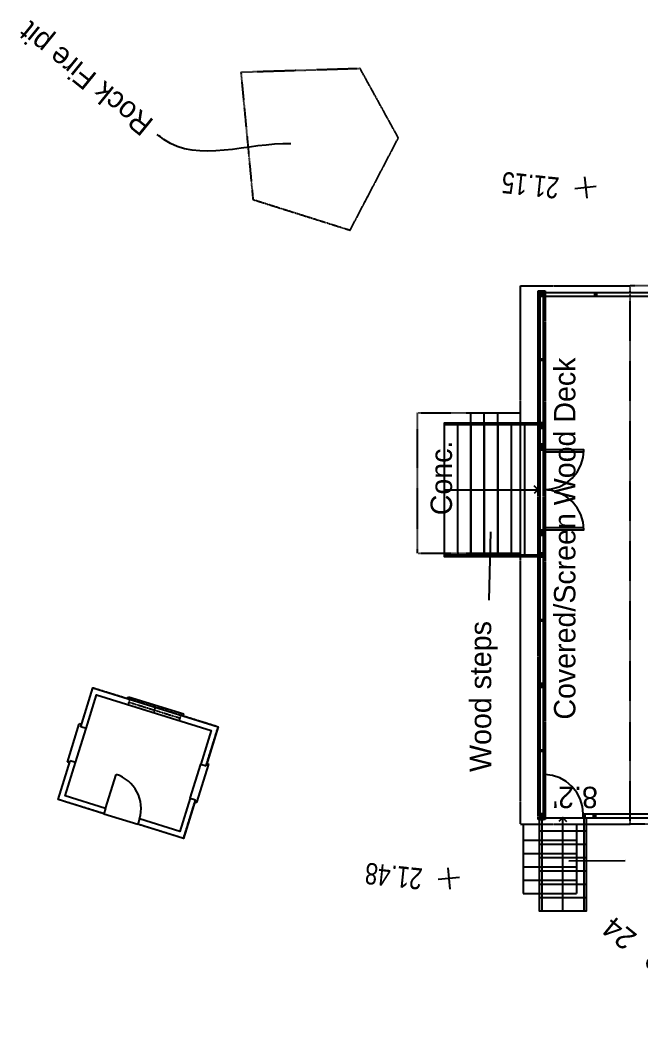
# Model space of a CAD drawing. Header units: inches. Extents: x -625442 to 34963, y -27993 to 66986.
# Drawn here: x 1263 to 1820, y 12793 to 13700 of the extents above; entities that cross this region are included whole.
import ezdxf
from ezdxf.enums import TextEntityAlignment as Align

# ---------------------------------------------------------------- set-up
doc = ezdxf.new("R2010")
doc.units = ezdxf.units.IN
doc.header["$LTSCALE"] = 0.5
doc.header["$MEASUREMENT"] = 0
for name, pattern in [('DASHED2', [0.375, 0.25, -0.125]), ('HIDDEN', [0.375, 0.25, -0.125]), ('HIDDEN2', [0.1875, 0.125, -0.0625])]:
    doc.linetypes.add(name, pattern=pattern)
for name, color, linetype in [('A-ANNO-TEXT', 30, 'Continuous'), ('BUILDING', 253, 'DASHED2'), ('BUILDING OH', 80, 'HIDDEN2'), ('EDGE OF CONCRETE', 253, 'DASHED2'), ('EDGE OF ROCKS', 55, 'HIDDEN'), ('P-ABOVE', 201, 'HIDDEN2'), ('P-BELOW-LIGHT', 143, 'Continuous'), ('P-BELOW-MED', 145, 'Continuous'), ('P-DOOR', 51, 'Continuous'), ('P-RAILING', 60, 'Continuous'), ('P-WALL', 90, 'Continuous'), ('P-WINDOW', 213, 'Continuous'), ('SPOT ELEVATION TEXT', 252, 'Continuous'), ('TEXT', 7, 'Continuous'), ('Trees-Anno', 43, 'Continuous'), ('TreesMARK', 46, 'Continuous'), ('WOOD DECK', 37, 'Continuous')]:
    doc.layers.add(name, color=color, linetype=linetype)
doc.styles.add('BLDG', font='IC-Romans.shx', dxfattribs={"width": 0.8})
doc.styles.add('TXT', font='IC-Romans.shx')
doc.dimstyles.new('20 SCALE', dxfattribs={"dimtxt": 1.6, "dimasz": 2, "dimexe": 0.18, "dimexo": 0.0625, "dimgap": 0.04, "dimtad": 0, "dimdec": 1, "dimzin": 0, "dimdsep": 46, "dimtxsty": 'BLDG', "dimcen": 0.09, "dimaunit": 1, "dimadec": 4, "dimazin": 0, "dimtfac": 1, "dimtdec": 1, "dimtofl": 0, "dimtmove": 2, "dimatfit": 3, "dimfxl": 1, "dimtolj": 1, "dimtzin": 0, "dimarcsym": 0})

# ---------------------------------------------------------------- blocks, each defined once
blk = doc.blocks.new('SPT10')
at = {"color": 0, "linetype": 'Continuous'}
for p, q in [((-0.354, -0.354), (0.354, 0.354)), ((0.354, -0.354), (-0.354, 0.354))]:
    blk.add_line(p, q, dxfattribs=at)
blk = doc.blocks.new('TREE11')
at = {"linetype": 'Continuous'}
for p, q in [((-0.1564, 0.1773), (-0.1793, 0.2113)), ((-0.1324, 0.2402), (-0.1344, 0.1783)), ((-0.0944, 0.2422), (-0.0475, 0.1843)), ((-0.0345, 0.2472), (-0.0584, 0.1403)), ((-0.1344, 0.1783), (-0.1843, 0.1763)), ((-0.1344, 0.1783), (-0.1034, 0.1294)), ((0.0654, -0.0594), (0.1134, -0.1044)), ((0.0964, -0.0894), (0.1154, -0.1563)), ((0.0085, -0.1194), (0.0065, -0.2442)), ((0.0085, -0.1673), (0.0275, -0.2303)), ((0.1134, -0.1044), (0.1703, -0.1084)), ((0.1154, -0.1563), (0.1574, -0.1733)), ((0.1414, -0.1074), (0.1634, -0.1334)), ((0.0065, -0.1943), (-0.0305, -0.2313)), ((0.0275, -0.2303), (0.0584, -0.2562))]:
    blk.add_line(p, q, dxfattribs=at)
for points in [[(-0.0404, 0.3569), (-0.0155, 0.3439), (0.0085, 0.3509), (0.0284, 0.3609), (0.0155, 0.3888), (-0.0275, 0.4018), (-0.0195, 0.4337), (0.0065, 0.4507), (0.0634, 0.4737), (0.1023, 0.4487), (0.1383, 0.4467), (0.1472, 0.4098), (0.1363, 0.3928), (0.1413, 0.3779), (0.1702, 0.3699), (0.1962, 0.3779), (0.2201, 0.3908), (0.2431, 0.4148), (0.3129, 0.4018), (0.3389, 0.3808), (0.3499, 0.3509), (0.3439, 0.3289), (0.3399, 0.28), (0.289, 0.282), (0.2481, 0.275), (0.265, 0.2521), (0.293, 0.2441), (0.3279, 0.2441), (0.3609, 0.2651), (0.3898, 0.275), (0.4118, 0.2461), (0.4367, 0.2241), (0.4327, 0.1952), (0.4457, 0.1543), (0.4128, 0.1483), (0.3878, 0.0924), (0.3539, 0.0794), (0.3679, 0.0585), (0.3878, 0.0265), (0.4218, 0.0305), (0.4567, 0.0435), (0.4826, 0.0155), (0.4737, 0.0006), (0.5026, -0.0264), (0.4936, -0.0713), (0.4757, -0.0843), (0.4497, -0.1362), (0.4287, -0.0873), (0.3978, -0.1042), (0.3988, -0.1192), (0.4397, -0.196), (0.4317, -0.226), (0.4108, -0.238), (0.4088, -0.2679), (0.3629, -0.2679), (0.3289, -0.2549), (0.3149, -0.23), (0.28, -0.238), (0.276, -0.2729), (0.2461, -0.2819), (0.266, -0.3028), (0.3269, -0.3148), (0.3199, -0.3647), (0.306, -0.4226), (0.28, -0.4226), (0.2481, -0.4396), (0.2071, -0.4206), (0.2161, -0.3597), (0.1792, -0.3617), (0.1662, -0.3807), (0.1403, -0.3997), (0.1622, -0.4186), (0.1383, -0.4635), (0.0913, -0.4635), (0.0724, -0.4406), (0.0015, -0.4665), (-0.0334, -0.4665), (-0.0284, -0.4216), (-0.0035, -0.4126), (-0.0145, -0.3787), (-0.0634, -0.3887), (-0.0624, -0.3737), (-0.1413, -0.3697), (-0.1492, -0.4036), (-0.1772, -0.4056), (-0.1802, -0.4346), (-0.2401, -0.4496), (-0.26, -0.4196), (-0.2361, -0.4046), (-0.2541, -0.3797), (-0.3149, -0.3797), (-0.303, -0.2909), (-0.3159, -0.2589), (-0.3489, -0.2719), (-0.4178, -0.2699), (-0.4218, -0.212), (-0.3828, -0.196), (-0.3718, -0.1511), (-0.3838, -0.1421), (-0.4547, -0.1511), (-0.4836, -0.1252), (-0.4727, -0.1062), (-0.4896, -0.0533), (-0.4577, -0.0533), (-0.4387, -0.0334), (-0.4317, -0.0174), (-0.4926, -0.0164), (-0.5176, 0.0275), (-0.4966, 0.0535), (-0.4497, 0.0824), (-0.4088, 0.0694), (-0.3818, 0.0804), (-0.3878, 0.1193), (-0.4367, 0.1313), (-0.4118, 0.2661), (-0.287, 0.2701), (-0.282, 0.283), (-0.3369, 0.3), (-0.3309, 0.3569), (-0.3409, 0.3788), (-0.305, 0.3828), (-0.2381, 0.3868), (-0.2161, 0.3579), (-0.1762, 0.3679), (-0.1702, 0.4038), (-0.1642, 0.4587), (-0.1133, 0.4497), (-0.0594, 0.4178), (-0.0734, 0.3868)], [(-0.1183, 0.2581), (-0.0674, 0.2361), (-0.0225, 0.2491), (0.0275, 0.2301), (0.0474, 0.1962), (0.0155, 0.1812), (-0.0225, 0.1283), (-0.0873, 0.1453), (-0.1143, 0.1174), (-0.1213, 0.0904), (-0.1742, 0.0645), (-0.1942, 0.1004), (-0.2011, 0.1703), (-0.1802, 0.2241), (-0.1363, 0.2431)], [(0.0145, -0.1142), (0.0794, -0.0443), (0.1183, -0.0483), (0.1632, 0.0076), (0.2061, 0.0485), (0.2411, 0.0335), (0.2271, -0.0234), (0.1852, -0.0254), (0.1662, -0.0703), (0.1712, -0.1491), (0.1452, -0.196), (0.0883, -0.232), (0.0484, -0.2629), (-0.0045, -0.237), (-0.0534, -0.224), (-0.1083, -0.207), (-0.1263, -0.1671), (-0.1153, -0.1152), (-0.0294, -0.1541)]]:
    blk.add_lwpolyline(points, close=True, dxfattribs=at)
blk.add_circle((0, 0), 0.0248, dxfattribs=at)

msp = doc.modelspace()

# ---------------------------------------------------------------- linework, layer by layer
at = {"layer": 'A-ANNO-TEXT'}
for points in [[(1644.00621, 13277.60675), (1728.01476, 13277.60675), (1724.49321, 13281.12829)], [(1728.01476, 13277.60675), (1724.49321, 13274.28085)], [(1750.21173, 12898.99293), (1750.21173, 12983.00148), (1746.69019, 12979.47994)], [(1750.21173, 12983.00148), (1753.53763, 12979.47994)]]:
    msp.add_lwpolyline(points, dxfattribs=at)
at = {"layer": 'BUILDING'}
for points in [[(2199.11388, 13460.85863), (1810.68286, 13460.85863)], [(1810.68286, 12977.17396), (1810.68286, 13460.85863)], [(1317.16818, 13064.71369), (1327.9895, 13099.53454)], [(1440.59406, 13064.54025), (1327.9895, 13099.53454)], [(1429.77273, 13029.7194), (1440.59406, 13064.54025)], [(1296.85018, 12999.33449), (1307.67151, 13034.15533)], [(1337.87328, 12986.58568), (1296.85018, 12999.33449)], [(1409.45474, 12964.3402), (1420.27607, 12999.16104)], [(1409.45474, 12964.3402), (1368.43164, 12977.08901)], [(2729.72138, 12977.17396), (1810.68286, 12977.17396)]]:
    msp.add_lwpolyline(points, dxfattribs=at)
at = {"layer": 'BUILDING OH'}
for points in [[(1712.10383, 12977.17396), (1712.10383, 13460.85863)], [(1712.10383, 13460.85863), (1810.68286, 13460.85863)], [(1712.10383, 12977.17396), (1810.68286, 12977.17396)]]:
    msp.add_lwpolyline(points, dxfattribs=at)
at = {"layer": 'EDGE OF CONCRETE'}
for points in [[(1619.70383, 13220.85863), (1619.70383, 13346.85863)], [(1619.70383, 13346.85863), (1667.70383, 13346.85863)], [(1619.70383, 13220.85863), (1667.70383, 13220.85863)]]:
    msp.add_lwpolyline(points, dxfattribs=at)
at = {"layer": 'EDGE OF ROCKS'}
msp.add_lwpolyline([(1471.88408, 13538.58316), (1559.20826, 13510.9981), (1602.53342, 13593.90207), (1568.2371, 13656.19936), (1461.04356, 13652.83674), (1471.88408, 13538.58316)], dxfattribs=at)
at = {"layer": 'P-ABOVE'}
for p, q in [((1729.50621, 13456.57504), (1733.00621, 13456.57504)), ((1359.88916, 13084.38515), (1361.37301, 13089.1599)), ((1360.63109, 13086.77253), (1406.46862, 13072.52752)), ((1382.80793, 13077.26265), (1384.29178, 13082.0374)), ((1405.7267, 13070.14015), (1407.21055, 13074.9149)), ((1729.50621, 12981.49293), (1733.00621, 12981.49293))]:
    msp.add_line(p, q, dxfattribs=at)
for points in [[(1729.50621, 12981.49293), (1728.00621, 12981.49293), (1728.00621, 13456.57504), (1729.50621, 13456.57504)], [(1734.50621, 12981.49293), (1733.00621, 12981.49293), (1733.00621, 13456.57504), (1734.50621, 13456.57504)]]:
    msp.add_lwpolyline(points, close=True, dxfattribs=at)
at = {"layer": 'P-BELOW-LIGHT'}
for p, q in [((1729.50621, 13455.07504), (1729.50621, 12982.99293)), ((1733.00621, 13455.07504), (1826.60935, 13455.07504)), ((1733.00621, 13451.57504), (1826.60935, 13451.57504)), ((1733.00621, 13313.60675), (1733.00621, 13451.57504)), ((1733.00621, 12986.49293), (1733.00621, 13241.60675)), ((1360.05666, 13091.66334), (1409.71399, 13076.23125)), ((1305.16807, 13032.83898), (1315.85182, 13067.21713)), ((1421.59242, 12996.65761), (1432.27617, 13031.03576)), ((1337.87328, 12986.58568), (1368.43164, 12977.08901)), ((1733.00621, 12982.99293), (1871.54168, 12982.99293)), ((1768.41725, 12986.49293), (1871.54168, 12986.49293))]:
    msp.add_line(p, q, dxfattribs=at)
for points in [[(1359.46312, 13089.75344), (1360.05666, 13091.66334)], [(1409.12045, 13074.32135), (1409.71399, 13076.23125)], [(1317.76172, 13066.62359), (1315.85182, 13067.21713)], [(1307.07797, 13032.24544), (1305.16807, 13032.83898)], [(1430.36628, 13031.6293), (1432.27617, 13031.03576)], [(1419.68253, 12997.25115), (1421.59242, 12996.65761)]]:
    msp.add_lwpolyline(points, dxfattribs=at)
at = {"layer": 'P-BELOW-MED'}
for points in [[(1656.00621, 13217.28398), (1644.00621, 13217.28398), (1644.00621, 13337.92951), (1656.00621, 13337.92951)], [(1668.00621, 13217.28398), (1656.00621, 13217.28398), (1656.00621, 13337.92951), (1668.00621, 13337.92951)], [(1680.00621, 13217.28398), (1668.00621, 13217.28398), (1668.00621, 13337.92951), (1680.00621, 13337.92951)], [(1692.00621, 13217.28398), (1680.00621, 13217.28398), (1680.00621, 13337.92951), (1692.00621, 13337.92951)], [(1704.00621, 13217.28398), (1692.00621, 13217.28398), (1692.00621, 13337.92951), (1704.00621, 13337.92951)], [(1716.00621, 13217.28398), (1704.00621, 13217.28398), (1704.00621, 13337.92951), (1716.00621, 13337.92951)], [(1728.00621, 13217.28398), (1716.00621, 13217.28398), (1716.00621, 13337.92951), (1728.00621, 13337.92951)], [(1771.16725, 12982.99293), (1771.16725, 12970.99293), (1729.25621, 12970.99293), (1729.25621, 12982.99293)], [(1771.16725, 12970.99293), (1771.16725, 12958.99293), (1729.25621, 12958.99293), (1729.25621, 12970.99293)], [(1771.16725, 12958.99293), (1771.16725, 12946.99293), (1729.25621, 12946.99293), (1729.25621, 12958.99293)], [(1771.16725, 12946.99293), (1771.16725, 12934.99293), (1729.25621, 12934.99293), (1729.25621, 12946.99293)], [(1771.16725, 12934.99293), (1771.16725, 12922.99293), (1729.25621, 12922.99293), (1729.25621, 12934.99293)], [(1771.16725, 12922.99293), (1771.16725, 12910.99293), (1729.25621, 12910.99293), (1729.25621, 12922.99293)], [(1771.16725, 12910.99293), (1771.16725, 12898.99293), (1729.25621, 12898.99293), (1729.25621, 12910.99293)]]:
    msp.add_lwpolyline(points, dxfattribs=at)
at = {"layer": 'P-DOOR'}
msp.add_line((1339.35713, 12991.36042), (1348.8538, 13021.91878), dxfattribs=at)
for points in [[(1769.00621, 13243.60675), (1733.00621, 13243.60675), (1733.00621, 13241.60675), (1769.20621, 13241.60675), (1768.40621, 13248.60675), (1766.40621, 13255.40675), (1763.00621, 13261.60675), (1758.60621, 13267.00675), (1753.20621, 13271.60675), (1746.80621, 13274.80675), (1740.20621, 13277.00675), (1733.00621, 13277.60675), (1740.20621, 13278.40675), (1746.80621, 13280.40675), (1753.20621, 13283.60675), (1758.60621, 13288.20675), (1763.00621, 13293.60675), (1766.40621, 13299.80675), (1768.40621, 13306.60675), (1769.20621, 13313.60675)], [(1768.41725, 12986.49293), (1767.83033, 12993.14473), (1765.87392, 12999.79653), (1762.74366, 13005.66576), (1758.43956, 13011.14372), (1753.35289, 13015.44782), (1747.48365, 13018.77372), (1741.02749, 13020.92577), (1734.18005, 13021.70834)]]:
    msp.add_lwpolyline(points, dxfattribs=at)
for points in [[(1733.00621, 13311.80675), (1769.20621, 13311.80675), (1769.20621, 13313.60675), (1733.00621, 13313.60675)], [(1734.18005, 12986.49293), (1734.18005, 13021.70834), (1733.00621, 13021.70834), (1733.00621, 12986.49293)]]:
    msp.add_lwpolyline(points, close=True, dxfattribs=at)
msp.add_arc((1339.35713, 12991.36042), 32, 342.7362437, 72.7362437, dxfattribs=at)
at = {"layer": 'P-RAILING'}
for p, q in [((1728.00621, 13335.92951), (1644.00621, 13335.92951)), ((1728.00621, 13219.0163), (1644.00621, 13219.0163)), ((1731.25621, 12982.99293), (1731.25621, 12898.99293)), ((1769.16725, 12982.99293), (1769.16725, 12898.99293))]:
    msp.add_line(p, q, dxfattribs=at)
at = {"layer": 'P-WALL'}
for p, q in [((1729.50621, 13455.07504), (1733.00621, 13451.57504)), ((1733.00621, 13455.07504), (1729.50621, 13451.57504)), ((1779.05778, 13455.07504), (1780.55778, 13451.57504)), ((1780.55778, 13455.07504), (1779.05778, 13451.57504)), ((1729.50621, 13394.00227), (1733.00621, 13395.50227)), ((1733.00621, 13394.00227), (1729.50621, 13395.50227)), ((1729.50621, 13337.92951), (1733.00621, 13334.42951)), ((1733.00621, 13337.92951), (1729.50621, 13334.42951)), ((1729.50621, 13334.42951), (1733.00621, 13332.92951)), ((1733.00621, 13334.42951), (1729.50621, 13332.92951)), ((1729.50621, 13318.60675), (1733.00621, 13315.10675)), ((1733.00621, 13318.60675), (1729.50621, 13315.10675)), ((1729.50621, 13315.10675), (1733.00621, 13313.60675)), ((1733.00621, 13315.10675), (1729.50621, 13313.60675)), ((1729.50621, 13240.10675), (1733.00621, 13241.60675)), ((1733.00621, 13240.10675), (1729.50621, 13241.60675)), ((1729.50621, 13236.60675), (1733.00621, 13240.10675)), ((1733.00621, 13236.60675), (1729.50621, 13240.10675)), ((1729.50621, 13220.78398), (1733.00621, 13217.28398)), ((1733.00621, 13220.78398), (1729.50621, 13217.28398)), ((1729.50621, 13159.71122), (1733.00621, 13161.21122)), ((1733.00621, 13159.71122), (1729.50621, 13161.21122)), ((1729.50621, 13103.63846), (1733.00621, 13100.13846)), ((1733.00621, 13103.63846), (1729.50621, 13100.13846)), ((1321.94292, 13063.22984), (1317.16818, 13064.71369)), ((1729.50621, 13042.56569), (1733.00621, 13044.06569)), ((1733.00621, 13042.56569), (1729.50621, 13044.06569)), ((1312.44625, 13032.67148), (1307.67151, 13034.15533)), ((1424.99799, 13031.20326), (1429.77273, 13029.7194)), ((1424.99799, 13031.20326), (1429.77273, 13029.7194)), ((1415.50132, 13000.6449), (1420.27607, 12999.16104)), ((1339.35713, 12991.36042), (1337.87328, 12986.58568)), ((1369.91549, 12981.86375), (1368.43164, 12977.08901)), ((1729.50621, 12986.49293), (1733.00621, 12982.99293)), ((1733.00621, 12986.49293), (1729.50621, 12982.99293)), ((1768.41725, 12986.49293), (1769.91725, 12982.99293)), ((1769.91725, 12986.49293), (1768.41725, 12982.99293)), ((1777.9347, 12986.49293), (1779.4347, 12982.99293)), ((1779.4347, 12986.49293), (1777.9347, 12982.99293))]:
    msp.add_line(p, q, dxfattribs=at)
for points in [[(1729.50621, 13451.57504), (1733.00621, 13451.57504), (1733.00621, 13455.07504), (1729.50621, 13455.07504)], [(1779.05778, 13455.07504), (1780.55778, 13455.07504), (1780.55778, 13451.57504), (1779.05778, 13451.57504)], [(1729.50621, 13394.00227), (1729.50621, 13395.50227), (1733.00621, 13395.50227), (1733.00621, 13394.00227)], [(1729.50621, 13334.42951), (1733.00621, 13334.42951), (1733.00621, 13337.92951), (1729.50621, 13337.92951)], [(1729.50621, 13334.42951), (1729.50621, 13332.92951), (1733.00621, 13332.92951), (1733.00621, 13334.42951)], [(1729.50621, 13315.10675), (1733.00621, 13315.10675), (1733.00621, 13318.60675), (1729.50621, 13318.60675)], [(1729.50621, 13315.10675), (1729.50621, 13313.60675), (1733.00621, 13313.60675), (1733.00621, 13315.10675)], [(1729.50621, 13240.10675), (1729.50621, 13241.60675), (1733.00621, 13241.60675), (1733.00621, 13240.10675)], [(1729.50621, 13240.10675), (1733.00621, 13240.10675), (1733.00621, 13236.60675), (1729.50621, 13236.60675)], [(1729.50621, 13217.28398), (1733.00621, 13217.28398), (1733.00621, 13220.78398), (1729.50621, 13220.78398)], [(1729.50621, 13159.71122), (1729.50621, 13161.21122), (1733.00621, 13161.21122), (1733.00621, 13159.71122)], [(1729.50621, 13100.13846), (1733.00621, 13100.13846), (1733.00621, 13103.63846), (1729.50621, 13103.63846)], [(1729.50621, 13042.56569), (1729.50621, 13044.06569), (1733.00621, 13044.06569), (1733.00621, 13042.56569)], [(1729.50621, 12982.99293), (1733.00621, 12982.99293), (1733.00621, 12986.49293), (1729.50621, 12986.49293)], [(1768.41725, 12986.49293), (1769.91725, 12986.49293), (1769.91725, 12982.99293), (1768.41725, 12982.99293)], [(1777.9347, 12986.49293), (1779.4347, 12986.49293), (1779.4347, 12982.99293), (1777.9347, 12982.99293)]]:
    msp.add_lwpolyline(points, close=True, dxfattribs=at)
for points in [[(1317.16818, 13064.71369), (1327.9895, 13099.53454), (1440.59406, 13064.54025), (1429.77273, 13029.7194)], [(1321.94292, 13063.22984), (1331.28039, 13093.27594), (1434.33546, 13061.24936), (1424.99799, 13031.20326)], [(1337.87328, 12986.58568), (1296.85018, 12999.33449), (1307.67151, 13034.15533)], [(1339.35713, 12991.36042), (1303.10878, 13002.62538), (1312.44625, 13032.67148)], [(1415.50132, 13000.6449), (1406.16385, 12970.5988), (1369.91549, 12981.86375)], [(1420.27607, 12999.16104), (1409.45474, 12964.3402), (1368.43164, 12977.08901)]]:
    msp.add_lwpolyline(points, dxfattribs=at)
at = {"layer": 'P-WINDOW'}
for p, q in [((1312.44625, 13032.67148), (1321.94292, 13063.22984)), ((1415.50132, 13000.6449), (1424.99799, 13031.20326))]:
    msp.add_line(p, q, dxfattribs=at)
at = {"layer": 'WOOD DECK'}
for points in [[(1667.70383, 13220.85863), (1667.70383, 13346.85863)], [(1667.70383, 13346.85863), (1712.10383, 13346.85863)], [(1679.70383, 13220.85863), (1679.70383, 13346.85863)], [(1691.70383, 13220.85863), (1691.70383, 13346.85863)], [(1667.70383, 13220.85863), (1712.10383, 13220.85863)], [(1714.50383, 12977.17396), (1714.50383, 12914.77396)], [(1762.50383, 12977.17396), (1762.50383, 12914.77396)], [(1714.50383, 12962.77396), (1762.50383, 12962.77396)], [(1714.50383, 12950.77396), (1762.50383, 12950.77396)], [(1714.50383, 12938.77396), (1762.50383, 12938.77396)], [(1714.50383, 12926.77396), (1762.50383, 12926.77396)], [(1714.50383, 12914.77396), (1762.50383, 12914.77396)]]:
    msp.add_lwpolyline(points, dxfattribs=at)

# ---------------------------------------------------------------- block references
at = {"layer": 'SPOT ELEVATION TEXT', "xscale": 19.2, "yscale": 19.2, "zscale": 19.2, "rotation": 140.9991020578327}
for p in [(1770.64788, 13549.3127), (1647.84942, 12928.33359)]:
    msp.add_blockref('SPT10', p, dxfattribs=at)
at = {"layer": 'TreesMARK', "color": 46, "xscale": 96, "yscale": 96, "zscale": 96, "rotation": 140.9991020578327}
msp.add_blockref('TREE11', (1874.34368, 12859.8226), dxfattribs=at)

# ---------------------------------------------------------------- texts
at = {"layer": 'SPOT ELEVATION TEXT', "style": 'BLDG', "width": 0.8}
for s, p in [('21.15', (1721.99611, 13560.91726)), ('21.48', (1599.19765, 12939.93816))]:
    msp.add_text(s, height=19.2, rotation=173.99910206, dxfattribs=at).set_placement(p, align=Align.CENTER)
at = {"layer": 'TEXT', "char_height": 19.2, "style": 'TXT'}
for s, insert, attachment_point, rotation in [('Rock Fire pit', (1371.75892, 13594.341), 1, 140.99910206), ('Covered/Screen Wood Deck', (1742.30337, 13233.82442), 2, 90), ('Conc.', (1631.47133, 13288.30592), 2, 90), ('Wood steps', (1666.69399, 13091.88811), 2, 90), ("8.2'", (1761.39334, 12991.57396), 2, 180)]:
    msp.add_mtext(s, dxfattribs=dict(at, insert=insert, attachment_point=attachment_point, rotation=rotation))
at = {"layer": 'Trees-Anno', "insert": (1795.7757, 12895.42806), "char_height": 19.2, "attachment_point": 9, "rotation": 140.99910206, "style": 'TXT'}
msp.add_mtext('24', dxfattribs=at)

# ---------------------------------------------------------------- leaders
at = {"layer": 'TEXT', "path_type": 1}
msp.add_leader([(1505.91706, 13588.56498), (1391.78539, 13592.52756), (1385.85323, 13597.09683)], dimstyle='20 SCALE', dxfattribs=at)
at = {"layer": 'TEXT'}
for points in [[(1685.14463, 13239.86891), (1683.66512, 13178.57197)], [(1755.76282, 12944.34545), (1806.08584, 12944.55478)]]:
    msp.add_leader(points, dimstyle='20 SCALE', dxfattribs=at)

doc.saveas('drawing.dxf')
